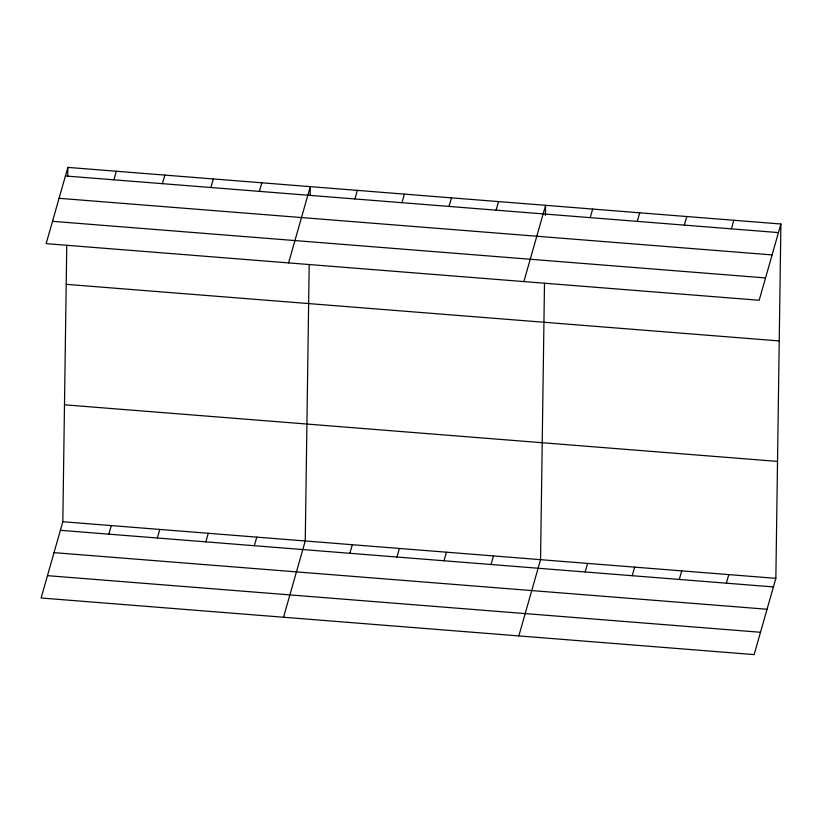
<?xml version="1.0" encoding="UTF-8"?>
<svg xmlns="http://www.w3.org/2000/svg" width="822" height="822" viewBox="0 0 822 822"><rect width="100%" height="100%" fill="white"/><g stroke="black" fill="none" stroke-linecap="round" stroke-linejoin="round"><path stroke-width="1.23" d="M780.9 224.005L759.179 300.266L46.145 243.651L67.866 167.4L780.9 224.005L775.855 578.349L754.134 654.6L41.1 597.995L62.821 521.734L66.757 245.346M67.743 176.196L67.866 167.4M309.185 264.602L305.25 540.979L283.528 617.24M310.171 195.441L310.295 186.645L288.573 262.906M544.493 283.282L540.557 559.659L518.836 635.92M545.459 215.385L545.603 205.325L523.881 281.586M113.909 179.823L116.354 171.243M162.396 183.666L164.842 175.096M108.864 534.156L111.309 525.587M210.884 187.519L213.33 178.939M157.351 538.009L159.797 529.43M259.372 191.372L261.817 182.792M205.839 541.852L208.285 533.283M254.327 545.705L256.772 537.136M354.919 198.955L357.354 190.375M401.979 202.695L404.424 194.115M349.874 553.288L352.309 544.719M449.038 206.425L451.483 197.855M396.934 557.028L399.379 548.449M496.098 210.165L498.543 201.585M443.993 560.768L446.438 552.189M491.053 564.498L493.498 555.929M590.217 217.635L592.662 209.065M637.276 221.375L639.722 212.795M585.172 571.978L587.617 563.399M684.336 225.105L686.781 216.535M632.231 575.708L634.676 567.139M731.395 228.845L733.841 220.265M679.291 579.448L681.736 570.869M726.35 583.178L728.795 574.609M65.421 175.97L778.455 232.585M59.061 198.308L772.094 254.923M52.505 221.324L765.539 277.928M66.202 284.33L779.235 340.935M64.486 404.804L777.52 461.409M62.821 521.734L775.855 578.349M60.376 530.313L773.41 586.918M54.016 552.641L767.049 609.256M47.46 575.657L760.494 632.272"/></g></svg>
